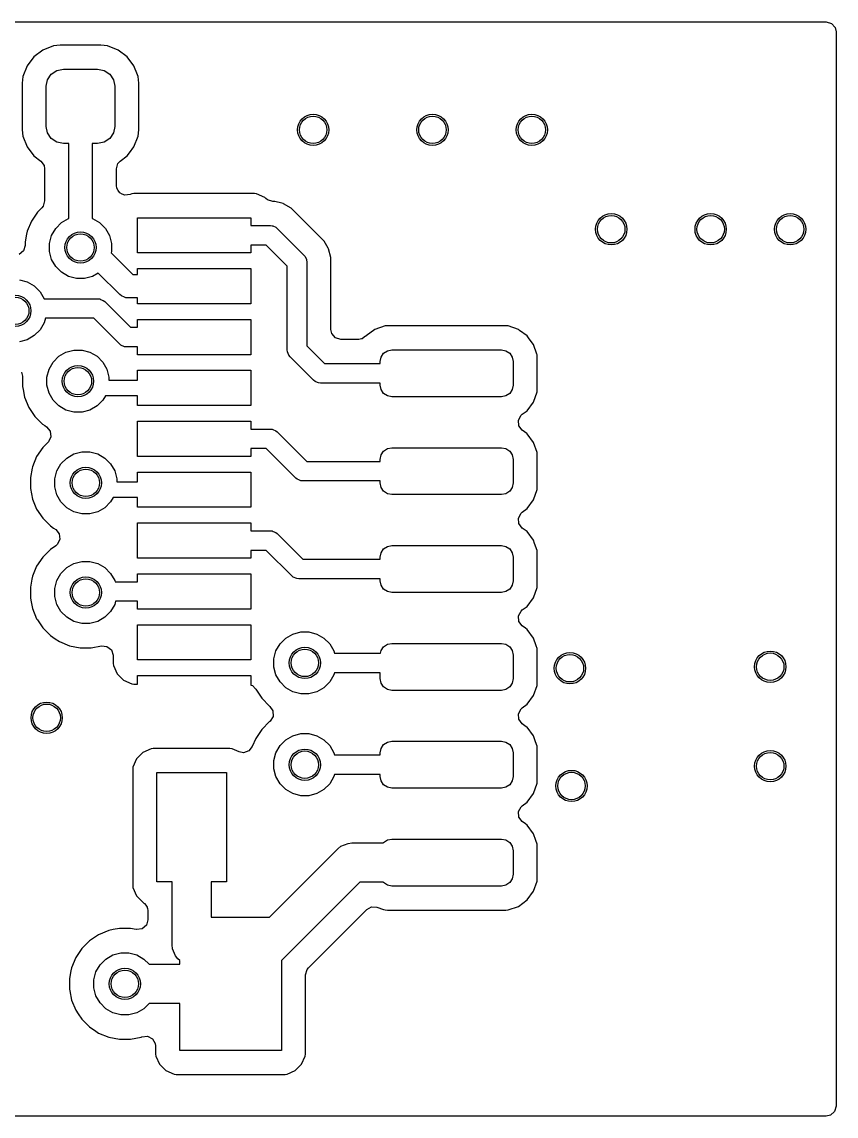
# Model space of a CAD drawing. Extents: x 5.6 to 7.02, y -4.13 to -3.58.
# Drawn here: x 6.607 to 7.017, y -4.129 to -3.578 of the extents above; entities that cross this region are included whole.
import ezdxf

# ---------------------------------------------------------------- set-up
doc = ezdxf.new("R2010")
doc.units = 0
doc.header["$MEASUREMENT"] = 0
doc.layers.add('BLACK', color=7, linetype='CONTINUOUS')

msp = doc.modelspace()

# ---------------------------------------------------------------- linework, layer by layer
at = {"layer": 'BLACK', "linetype": 'CONTINUOUS'}
for p, q in [((5.98747, -3.57837), (7.01195, -3.57837)), ((7.01195, -3.57837), (7.01463, -3.57915)), ((7.01463, -3.57915), (7.01646, -3.58127)), ((7.01646, -3.58127), (7.01691, -3.58333)), ((7.01691, -3.58333), (7.01691, -4.12376)), ((6.61783, -3.59251), (6.61328, -3.59596)), ((6.62314, -3.59042), (6.61783, -3.59251)), ((6.61783, -3.59251), (6.61783, -3.59251)), ((6.62648, -3.59002), (6.62314, -3.59042)), ((6.62314, -3.59042), (6.62314, -3.59042)), ((6.64695, -3.59002), (6.62648, -3.59002)), ((6.62648, -3.59002), (6.62648, -3.59002)), ((6.65029, -3.59042), (6.64695, -3.59002)), ((6.64695, -3.59002), (6.64695, -3.59002)), ((6.65559, -3.59251), (6.65029, -3.59042)), ((6.65029, -3.59042), (6.65029, -3.59042)), ((6.66014, -3.59596), (6.65559, -3.59251)), ((6.65559, -3.59251), (6.65559, -3.59251)), ((6.61328, -3.59596), (6.60984, -3.60051)), ((6.66359, -3.60051), (6.66014, -3.59596)), ((6.60984, -3.60051), (6.60774, -3.60582)), ((6.60984, -3.60051), (6.60984, -3.60051)), ((6.62014, -3.60748), (6.62201, -3.60469)), ((6.62201, -3.60469), (6.6248, -3.60282)), ((6.6248, -3.60282), (6.6281, -3.60217)), ((6.6281, -3.60217), (6.64532, -3.60217)), ((6.64532, -3.60217), (6.64862, -3.60282)), ((6.64862, -3.60282), (6.65141, -3.60469)), ((6.65141, -3.60469), (6.65328, -3.60748)), ((6.66534, -3.60494), (6.66359, -3.60051)), ((6.66359, -3.60051), (6.66359, -3.60051)), ((6.60774, -3.60582), (6.60734, -3.60915)), ((6.60734, -3.60915), (6.60734, -3.63258)), ((6.60774, -3.60582), (6.60774, -3.60582)), ((6.61949, -3.61078), (6.62014, -3.60748)), ((6.65328, -3.60748), (6.65394, -3.61078)), ((6.66568, -3.60582), (6.66534, -3.60494)), ((6.66608, -3.60915), (6.66568, -3.60582)), ((6.66608, -3.63258), (6.66608, -3.60915)), ((6.61949, -3.63095), (6.61949, -3.61078)), ((6.65394, -3.61078), (6.65394, -3.63095)), ((6.62014, -3.63425), (6.61949, -3.63095)), ((6.65394, -3.63095), (6.65328, -3.63425)), ((6.60734, -3.63258), (6.60774, -3.63592)), ((6.60774, -3.63592), (6.60774, -3.63592)), ((6.60774, -3.63592), (6.60984, -3.64122)), ((6.62201, -3.63704), (6.62014, -3.63425)), ((6.6248, -3.63891), (6.62201, -3.63704)), ((6.65141, -3.63704), (6.64862, -3.63891)), ((6.65328, -3.63425), (6.65141, -3.63704)), ((6.66359, -3.64122), (6.66568, -3.63592)), ((6.66568, -3.63592), (6.66608, -3.63258)), ((6.60984, -3.64122), (6.60984, -3.64122)), ((6.60984, -3.64122), (6.61328, -3.64577)), ((6.6281, -3.63957), (6.6248, -3.63891)), ((6.63081, -3.63957), (6.6281, -3.63957)), ((6.63081, -3.67722), (6.63081, -3.63957)), ((6.64532, -3.63957), (6.64262, -3.63957)), ((6.64262, -3.63957), (6.64262, -3.67722)), ((6.64862, -3.63891), (6.64532, -3.63957)), ((6.66132, -3.64422), (6.66359, -3.64122)), ((6.61328, -3.64577), (6.6167, -3.64836)), ((6.6167, -3.64836), (6.61836, -3.65061)), ((6.65555, -3.64963), (6.65673, -3.64836)), ((6.65673, -3.64836), (6.66014, -3.64577)), ((6.66014, -3.64577), (6.66132, -3.64422)), ((6.61836, -3.65061), (6.61866, -3.65231)), ((6.61866, -3.65231), (6.61866, -3.66835)), ((6.65476, -3.65231), (6.65555, -3.64963)), ((6.65476, -3.66062), (6.65476, -3.65231)), ((6.65495, -3.66196), (6.65476, -3.66062)), ((6.65496, -3.66197), (6.65495, -3.66196)), ((6.65496, -3.66202), (6.65496, -3.66197)), ((6.6557, -3.66317), (6.65496, -3.66202)), ((6.65643, -3.66433), (6.6557, -3.66317)), ((6.65646, -3.66434), (6.65643, -3.66433)), ((6.65648, -3.66437), (6.65646, -3.66434)), ((6.65772, -3.66494), (6.65648, -3.66437)), ((6.65896, -3.66552), (6.65772, -3.66494)), ((6.66037, -3.66533), (6.65902, -3.66553)), ((6.66173, -3.66516), (6.66037, -3.66533)), ((6.66249, -3.66482), (6.66173, -3.66516)), ((6.6635, -3.6647), (6.66249, -3.66482)), ((6.66249, -3.66482), (6.66249, -3.66482)), ((6.66249, -3.66482), (6.66249, -3.66482)), ((6.72422, -3.6647), (6.6635, -3.6647)), ((6.6635, -3.6647), (6.6635, -3.6647)), ((6.72523, -3.66482), (6.72422, -3.6647)), ((6.72422, -3.6647), (6.72422, -3.6647)), ((6.72938, -3.66666), (6.72523, -3.66482)), ((6.72523, -3.66482), (6.72523, -3.66482)), ((6.61866, -3.66835), (6.61787, -3.67104)), ((6.65899, -3.66552), (6.65896, -3.66552)), ((6.65902, -3.66553), (6.65899, -3.66552)), ((6.72992, -3.66719), (6.72938, -3.66666)), ((6.72938, -3.66666), (6.72938, -3.66666)), ((6.73074, -3.66785), (6.72992, -3.66719)), ((6.73342, -3.66864), (6.73074, -3.66785)), ((6.73449, -3.66864), (6.73342, -3.66864)), ((6.73798, -3.66958), (6.73449, -3.66864)), ((6.73449, -3.66864), (6.73449, -3.66864)), ((6.73876, -3.66979), (6.73798, -3.66958)), ((6.73798, -3.66958), (6.73798, -3.66958)), ((6.73883, -3.6698), (6.73876, -3.66979)), ((6.74272, -3.67205), (6.73883, -3.6698)), ((6.73883, -3.6698), (6.73883, -3.6698)), ((6.73883, -3.6698), (6.73883, -3.6698)), ((6.61505, -3.67402), (6.61199, -3.67859)), ((6.61721, -3.67186), (6.61505, -3.67402)), ((6.61505, -3.67402), (6.61505, -3.67402)), ((6.61787, -3.67104), (6.61721, -3.67186)), ((6.74618, -3.67551), (6.74272, -3.67205)), ((6.74272, -3.67205), (6.74272, -3.67205)), ((6.75597, -3.6853), (6.74618, -3.67551)), ((6.74618, -3.67551), (6.74618, -3.67551)), ((6.61199, -3.67859), (6.60989, -3.68367)), ((6.61199, -3.67859), (6.61199, -3.67859)), ((6.62422, -3.68222), (6.62713, -3.67931)), ((6.62713, -3.67931), (6.63069, -3.67726)), ((6.63069, -3.67726), (6.63081, -3.67722)), ((6.64262, -3.67722), (6.64274, -3.67726)), ((6.64274, -3.67726), (6.6463, -3.67931)), ((6.6463, -3.67931), (6.64921, -3.68222)), ((6.66531, -3.69457), (6.66531, -3.67685)), ((6.66531, -3.67685), (6.7224, -3.67685)), ((6.7224, -3.67685), (6.7224, -3.68079)), ((6.7224, -3.68079), (6.73224, -3.68079)), ((6.73224, -3.68079), (6.7332, -3.68088)), ((6.7332, -3.68088), (6.7332, -3.68088)), ((6.7332, -3.68088), (6.73343, -3.68098)), ((6.73343, -3.68098), (6.73498, -3.68162)), ((6.73498, -3.68162), (6.73498, -3.68162)), ((6.73498, -3.68162), (6.73572, -3.68223)), ((6.60959, -3.68518), (6.60882, -3.68906)), ((6.60989, -3.68367), (6.60959, -3.68518)), ((6.60989, -3.68367), (6.60989, -3.68367)), ((6.60989, -3.68367), (6.60989, -3.68367)), ((6.6211, -3.68975), (6.62216, -3.68578)), ((6.62216, -3.68578), (6.62422, -3.68222)), ((6.64921, -3.68222), (6.65126, -3.68578)), ((6.65126, -3.68578), (6.65233, -3.68975)), ((6.73572, -3.68223), (6.74915, -3.69565)), ((6.75598, -3.6853), (6.75597, -3.6853)), ((6.75933, -3.68865), (6.75598, -3.6853)), ((6.60882, -3.69083), (6.60803, -3.69351)), ((6.60882, -3.68906), (6.60882, -3.69083)), ((6.6211, -3.69386), (6.6211, -3.68975)), ((6.65233, -3.68975), (6.65233, -3.69386)), ((6.73021, -3.69063), (6.7224, -3.69063)), ((6.7224, -3.69063), (6.7224, -3.69457)), ((6.74075, -3.70117), (6.73021, -3.69063)), ((6.7614, -3.69225), (6.75933, -3.68865)), ((6.75933, -3.68865), (6.75933, -3.68865)), ((6.75933, -3.68865), (6.75933, -3.68865)), ((6.76157, -3.69255), (6.7614, -3.69225)), ((6.76273, -3.69686), (6.76157, -3.69255)), ((6.60803, -3.69351), (6.60592, -3.69534)), ((6.62216, -3.69783), (6.6211, -3.69386)), ((6.62422, -3.70139), (6.62216, -3.69783)), ((6.65233, -3.69386), (6.65216, -3.69449)), ((6.65216, -3.69449), (6.66306, -3.70539)), ((6.7224, -3.69457), (6.66531, -3.69457)), ((6.74915, -3.69565), (6.74976, -3.6964)), ((6.74976, -3.6964), (6.75039, -3.69791)), ((6.75039, -3.69791), (6.7505, -3.69817)), ((6.7505, -3.69817), (6.75059, -3.69913)), ((6.76274, -3.69689), (6.76273, -3.69686)), ((6.76274, -3.6969), (6.76274, -3.69689)), ((6.76274, -3.73309), (6.76274, -3.6969)), ((6.62713, -3.7043), (6.62422, -3.70139)), ((6.66531, -3.70539), (6.66531, -3.70244)), ((6.66531, -3.70244), (6.7224, -3.70244)), ((6.7224, -3.70244), (6.7224, -3.72016)), ((6.74075, -3.74331), (6.74075, -3.70117)), ((6.75059, -3.69913), (6.75059, -3.74127)), ((6.60595, -3.70807), (6.60992, -3.70913)), ((6.60992, -3.70913), (6.61348, -3.71119)), ((6.63069, -3.70636), (6.62713, -3.7043)), ((6.63466, -3.70742), (6.63069, -3.70636)), ((6.63877, -3.70742), (6.63466, -3.70742)), ((6.64274, -3.70636), (6.63877, -3.70742)), ((6.64564, -3.70468), (6.64274, -3.70636)), ((6.65644, -3.71548), (6.64564, -3.70468)), ((6.66306, -3.70539), (6.66531, -3.70539)), ((6.61348, -3.71119), (6.61639, -3.7141)), ((6.61639, -3.7141), (6.61842, -3.71762)), ((6.61842, -3.71762), (6.64541, -3.71762)), ((6.64541, -3.71762), (6.64637, -3.71771)), ((6.64637, -3.71771), (6.64637, -3.71771)), ((6.64637, -3.71771), (6.64686, -3.71792)), ((6.64686, -3.71792), (6.64814, -3.71845)), ((6.64814, -3.71845), (6.64814, -3.71845)), ((6.64814, -3.71845), (6.64889, -3.71906)), ((6.64889, -3.71906), (6.6618, -3.73197)), ((6.65733, -3.71621), (6.65644, -3.71548)), ((6.65884, -3.71683), (6.65733, -3.71621)), ((6.65946, -3.71709), (6.65884, -3.71683)), ((6.66061, -3.7172), (6.65946, -3.71709)), ((6.66531, -3.7172), (6.66061, -3.7172)), ((6.66531, -3.72016), (6.66531, -3.7172)), ((6.7224, -3.72016), (6.66531, -3.72016)), ((6.61844, -3.72971), (6.61639, -3.73327)), ((6.61905, -3.72746), (6.61844, -3.72971)), ((6.64337, -3.72746), (6.61905, -3.72746)), ((6.65628, -3.74037), (6.64337, -3.72746)), ((6.66531, -3.73197), (6.66531, -3.72803)), ((6.66531, -3.72803), (6.7224, -3.72803)), ((6.7224, -3.72803), (6.7224, -3.74575)), ((6.78999, -3.73128), (6.78486, -3.73307)), ((6.79121, -3.73116), (6.78999, -3.73128)), ((6.78999, -3.73128), (6.78999, -3.73128)), ((6.85068, -3.73116), (6.79121, -3.73116)), ((6.85129, -3.73122), (6.85068, -3.73116)), ((6.8519, -3.73128), (6.85129, -3.73122)), ((6.85703, -3.73307), (6.8519, -3.73128)), ((6.8519, -3.73128), (6.8519, -3.73128)), ((6.61348, -3.73618), (6.60992, -3.73823)), ((6.61639, -3.73327), (6.61348, -3.73618)), ((6.6618, -3.73197), (6.66531, -3.73197)), ((6.76318, -3.73515), (6.76274, -3.73309)), ((6.76501, -3.73726), (6.76318, -3.73515)), ((6.78016, -3.73651), (6.77941, -3.73699)), ((6.78021, -3.73657), (6.78016, -3.73651)), ((6.78048, -3.7363), (6.78021, -3.73657)), ((6.78486, -3.73307), (6.78048, -3.7363)), ((6.78486, -3.73307), (6.78486, -3.73307)), ((6.85764, -3.73352), (6.85703, -3.73307)), ((6.86141, -3.7363), (6.85764, -3.73352)), ((6.86249, -3.73777), (6.86141, -3.7363)), ((6.60992, -3.73823), (6.60595, -3.7393)), ((6.65702, -3.74098), (6.65628, -3.74037)), ((6.6588, -3.74172), (6.65702, -3.74098)), ((6.65976, -3.74181), (6.6588, -3.74172)), ((6.66531, -3.74181), (6.65976, -3.74181)), ((6.66531, -3.74575), (6.66531, -3.74181)), ((6.75059, -3.74127), (6.75952, -3.7502)), ((6.7677, -3.73805), (6.76501, -3.73726)), ((6.77668, -3.73805), (6.7677, -3.73805)), ((6.77808, -3.73785), (6.77668, -3.73805)), ((6.7782, -3.73777), (6.77808, -3.73785)), ((6.77845, -3.73773), (6.7782, -3.73777)), ((6.77941, -3.73699), (6.77845, -3.73773)), ((6.86464, -3.74068), (6.86249, -3.73777)), ((6.86635, -3.74555), (6.86464, -3.74068)), ((6.86464, -3.74068), (6.86464, -3.74068)), ((6.62294, -3.74947), (6.62585, -3.74656)), ((6.62585, -3.74656), (6.62941, -3.74451)), ((6.62941, -3.74451), (6.63338, -3.74344)), ((6.63338, -3.74344), (6.63749, -3.74344)), ((6.63749, -3.74344), (6.64146, -3.74451)), ((6.64146, -3.74451), (6.64502, -3.74656)), ((6.64502, -3.74656), (6.64793, -3.74947)), ((6.7224, -3.74575), (6.66531, -3.74575)), ((6.74084, -3.74427), (6.74075, -3.74331)), ((6.74158, -3.74604), (6.74084, -3.74427)), ((6.74219, -3.74679), (6.74158, -3.74604)), ((6.74158, -3.74604), (6.74158, -3.74604)), ((6.754, -3.7586), (6.74219, -3.74679)), ((6.78748, -3.74921), (6.78793, -3.74695)), ((6.78793, -3.74695), (6.78921, -3.74504)), ((6.78921, -3.74504), (6.79113, -3.74376)), ((6.79113, -3.74376), (6.79339, -3.74331)), ((6.79339, -3.74331), (6.8485, -3.74331)), ((6.8485, -3.74331), (6.85076, -3.74376)), ((6.85076, -3.74376), (6.85268, -3.74504)), ((6.85268, -3.74504), (6.85396, -3.74695)), ((6.85396, -3.74695), (6.85441, -3.74921)), ((6.86644, -3.74582), (6.86635, -3.74555)), ((6.86656, -3.74704), (6.86644, -3.74582)), ((6.86656, -3.7632), (6.86656, -3.74704)), ((6.61982, -3.757), (6.62088, -3.75303)), ((6.62088, -3.75303), (6.62294, -3.74947)), ((6.64793, -3.74947), (6.64998, -3.75303)), ((6.64998, -3.75303), (6.65105, -3.757)), ((6.75952, -3.7502), (6.78748, -3.7502)), ((6.78748, -3.7502), (6.78748, -3.74921)), ((6.85441, -3.74921), (6.85441, -3.76102)), ((6.60709, -3.75448), (6.60754, -3.75654)), ((6.60754, -3.75654), (6.60754, -3.7618)), ((6.61982, -3.76111), (6.61982, -3.757)), ((6.65105, -3.757), (6.65105, -3.75854)), ((6.65105, -3.75854), (6.66531, -3.75854)), ((6.66531, -3.75854), (6.66531, -3.75362)), ((6.66531, -3.75362), (6.7224, -3.75362)), ((6.7224, -3.75362), (6.7224, -3.77134)), ((6.75475, -3.75921), (6.754, -3.7586)), ((6.60754, -3.7618), (6.60782, -3.7632)), ((6.60782, -3.7632), (6.60861, -3.76719)), ((6.62088, -3.76508), (6.61982, -3.76111)), ((6.75592, -3.7597), (6.75475, -3.75921)), ((6.75475, -3.75921), (6.75475, -3.75921)), ((6.75652, -3.75994), (6.75592, -3.7597)), ((6.75748, -3.76004), (6.75652, -3.75994)), ((6.75652, -3.75994), (6.75652, -3.75994)), ((6.78748, -3.76004), (6.75748, -3.76004)), ((6.78748, -3.76102), (6.78748, -3.76004)), ((6.78793, -3.76328), (6.78748, -3.76102)), ((6.78921, -3.7652), (6.78793, -3.76328)), ((6.85396, -3.76328), (6.85268, -3.7652)), ((6.85441, -3.76102), (6.85396, -3.76328)), ((6.86464, -3.76955), (6.86644, -3.76442)), ((6.86644, -3.76442), (6.86656, -3.7632)), ((6.60861, -3.76719), (6.60861, -3.76719)), ((6.60861, -3.76719), (6.60861, -3.76719)), ((6.60861, -3.76719), (6.61071, -3.77227)), ((6.62294, -3.76864), (6.62088, -3.76508)), ((6.62585, -3.77155), (6.62294, -3.76864)), ((6.64793, -3.76864), (6.64502, -3.77155)), ((6.64921, -3.76642), (6.64793, -3.76864)), ((6.66531, -3.76642), (6.64921, -3.76642)), ((6.66531, -3.77134), (6.66531, -3.76642)), ((6.79113, -3.76648), (6.78921, -3.7652)), ((6.79339, -3.76693), (6.79113, -3.76648)), ((6.8485, -3.76693), (6.79339, -3.76693)), ((6.85076, -3.76648), (6.8485, -3.76693)), ((6.85268, -3.7652), (6.85076, -3.76648)), ((6.86141, -3.77393), (6.86464, -3.76955)), ((6.61071, -3.77227), (6.61071, -3.77227)), ((6.61071, -3.77227), (6.61071, -3.77227)), ((6.61071, -3.77227), (6.61377, -3.77684)), ((6.62941, -3.7736), (6.62585, -3.77155)), ((6.63338, -3.77467), (6.62941, -3.7736)), ((6.63749, -3.77467), (6.63338, -3.77467)), ((6.64146, -3.7736), (6.63749, -3.77467)), ((6.64502, -3.77155), (6.64146, -3.7736)), ((6.7224, -3.77134), (6.66531, -3.77134)), ((6.85897, -3.77573), (6.86141, -3.77393)), ((6.61377, -3.77684), (6.61377, -3.77684)), ((6.61377, -3.77684), (6.61765, -3.78072)), ((6.61765, -3.78072), (6.61765, -3.78072)), ((6.61765, -3.78072), (6.61874, -3.78145)), ((6.66531, -3.79693), (6.66531, -3.77921)), ((6.66531, -3.77921), (6.7224, -3.77921)), ((6.7224, -3.77921), (6.7224, -3.78315)), ((6.85706, -3.7787), (6.85839, -3.77624)), ((6.85728, -3.78149), (6.85706, -3.7787)), ((6.85839, -3.77624), (6.85897, -3.77573)), ((6.61874, -3.78145), (6.61969, -3.78208)), ((6.61969, -3.78208), (6.62148, -3.78423)), ((6.62148, -3.78423), (6.62183, -3.787)), ((6.7224, -3.78315), (6.73224, -3.78315)), ((6.73224, -3.78315), (6.7332, -3.78324)), ((6.7332, -3.78324), (6.7332, -3.78324)), ((6.7332, -3.78324), (6.73342, -3.78334)), ((6.73342, -3.78334), (6.73498, -3.78398)), ((6.73498, -3.78398), (6.73498, -3.78398)), ((6.73498, -3.78398), (6.73572, -3.78459)), ((6.73572, -3.78459), (6.75054, -3.79941)), ((6.85897, -3.78372), (6.85728, -3.78149)), ((6.86134, -3.78546), (6.85897, -3.78372)), ((6.86141, -3.78552), (6.86134, -3.78546)), ((6.86464, -3.7899), (6.86141, -3.78552)), ((6.62044, -3.78972), (6.6177, -3.79246)), ((6.62063, -3.78952), (6.62044, -3.78972)), ((6.62183, -3.787), (6.62063, -3.78952)), ((6.86644, -3.79503), (6.86464, -3.7899)), ((6.86464, -3.7899), (6.86464, -3.7899)), ((6.61465, -3.79702), (6.61255, -3.8021)), ((6.6177, -3.79246), (6.61465, -3.79702)), ((6.61465, -3.79702), (6.61465, -3.79702)), ((6.6177, -3.79246), (6.6177, -3.79246)), ((6.62978, -3.79774), (6.63334, -3.79569)), ((6.63334, -3.79569), (6.63731, -3.79462)), ((6.63731, -3.79462), (6.64143, -3.79462)), ((6.64143, -3.79462), (6.6454, -3.79569)), ((6.6454, -3.79569), (6.64896, -3.79774)), ((6.7224, -3.79693), (6.66531, -3.79693)), ((6.73021, -3.79299), (6.7224, -3.79299)), ((6.7224, -3.79299), (6.7224, -3.79693)), ((6.74502, -3.80781), (6.73021, -3.79299)), ((6.78748, -3.79843), (6.78793, -3.79617)), ((6.78793, -3.79617), (6.78921, -3.79425)), ((6.78921, -3.79425), (6.79113, -3.79297)), ((6.79113, -3.79297), (6.79339, -3.79252)), ((6.79339, -3.79252), (6.8485, -3.79252)), ((6.8485, -3.79252), (6.85076, -3.79297)), ((6.85076, -3.79297), (6.85268, -3.79425)), ((6.85268, -3.79425), (6.85396, -3.79617)), ((6.85396, -3.79617), (6.85441, -3.79843)), ((6.86656, -3.79625), (6.86644, -3.79503)), ((6.86656, -3.81241), (6.86656, -3.79625)), ((6.6124, -3.80284), (6.61148, -3.80749)), ((6.61255, -3.8021), (6.6124, -3.80284)), ((6.61255, -3.8021), (6.61255, -3.8021)), ((6.61255, -3.8021), (6.61255, -3.8021)), ((6.62482, -3.80421), (6.62688, -3.80065)), ((6.62688, -3.80065), (6.62978, -3.79774)), ((6.64896, -3.79774), (6.65186, -3.80065)), ((6.65186, -3.80065), (6.65392, -3.80421)), ((6.75054, -3.79941), (6.78748, -3.79941)), ((6.78748, -3.79941), (6.78748, -3.79843)), ((6.85441, -3.79843), (6.85441, -3.81024)), ((6.61148, -3.80749), (6.61148, -3.80749)), ((6.61148, -3.80749), (6.61148, -3.81298)), ((6.62376, -3.80818), (6.62482, -3.80421)), ((6.62376, -3.81229), (6.62376, -3.80818)), ((6.65392, -3.80421), (6.65498, -3.80818)), ((6.65498, -3.80818), (6.65498, -3.80972)), ((6.66531, -3.80972), (6.66531, -3.8048)), ((6.66531, -3.8048), (6.7224, -3.8048)), ((6.7224, -3.8048), (6.7224, -3.82252)), ((6.74577, -3.80842), (6.74502, -3.80781)), ((6.74662, -3.80877), (6.74577, -3.80842)), ((6.74577, -3.80842), (6.74577, -3.80842)), ((6.61148, -3.81298), (6.61255, -3.81837)), ((6.62482, -3.81626), (6.62376, -3.81229)), ((6.65498, -3.80972), (6.66531, -3.80972)), ((6.74754, -3.80916), (6.74662, -3.80877)), ((6.7485, -3.80925), (6.74754, -3.80916)), ((6.74754, -3.80916), (6.74754, -3.80916)), ((6.78748, -3.80925), (6.7485, -3.80925)), ((6.78748, -3.81024), (6.78748, -3.80925)), ((6.78793, -3.8125), (6.78748, -3.81024)), ((6.78921, -3.81441), (6.78793, -3.8125)), ((6.85396, -3.8125), (6.85268, -3.81441)), ((6.85441, -3.81024), (6.85396, -3.8125)), ((6.86464, -3.81877), (6.86644, -3.81363)), ((6.86644, -3.81363), (6.86656, -3.81241)), ((6.61255, -3.81837), (6.61255, -3.81837)), ((6.61255, -3.81837), (6.61255, -3.81837)), ((6.61255, -3.81837), (6.61465, -3.82345)), ((6.62688, -3.81982), (6.62482, -3.81626)), ((6.65315, -3.8176), (6.65186, -3.81982)), ((6.66531, -3.8176), (6.65315, -3.8176)), ((6.66531, -3.82252), (6.66531, -3.8176)), ((6.79113, -3.81569), (6.78921, -3.81441)), ((6.79339, -3.81614), (6.79113, -3.81569)), ((6.8485, -3.81614), (6.79339, -3.81614)), ((6.85076, -3.81569), (6.8485, -3.81614)), ((6.85268, -3.81441), (6.85076, -3.81569)), ((6.86141, -3.82314), (6.86464, -3.81877)), ((6.61465, -3.82345), (6.61465, -3.82345)), ((6.61465, -3.82345), (6.61465, -3.82345)), ((6.61465, -3.82345), (6.6177, -3.82802)), ((6.62978, -3.82273), (6.62688, -3.81982)), ((6.63334, -3.82479), (6.62978, -3.82273)), ((6.63731, -3.82585), (6.63334, -3.82479)), ((6.6454, -3.82479), (6.64143, -3.82585)), ((6.64896, -3.82273), (6.6454, -3.82479)), ((6.65186, -3.81982), (6.64896, -3.82273)), ((6.7224, -3.82252), (6.66531, -3.82252)), ((6.85839, -3.82545), (6.85897, -3.82495)), ((6.85897, -3.82495), (6.86141, -3.82314)), ((6.6177, -3.82802), (6.62159, -3.8319)), ((6.64143, -3.82585), (6.63731, -3.82585)), ((6.66531, -3.84811), (6.66531, -3.83039)), ((6.66531, -3.83039), (6.7224, -3.83039)), ((6.7224, -3.83039), (6.7224, -3.83433)), ((6.85706, -3.82792), (6.85839, -3.82545)), ((6.85728, -3.8307), (6.85706, -3.82792)), ((6.62159, -3.8319), (6.62312, -3.83293)), ((6.62312, -3.83293), (6.62423, -3.83367)), ((6.62423, -3.83367), (6.62603, -3.83582)), ((6.62603, -3.83582), (6.62638, -3.83859)), ((6.7224, -3.83433), (6.73224, -3.83433)), ((6.73224, -3.83433), (6.7332, -3.83443)), ((6.7332, -3.83443), (6.7332, -3.83443)), ((6.7332, -3.83443), (6.73372, -3.83464)), ((6.73372, -3.83464), (6.73498, -3.83516)), ((6.73498, -3.83516), (6.73498, -3.83516)), ((6.73498, -3.83516), (6.73572, -3.83577)), ((6.73572, -3.83577), (6.74857, -3.84862)), ((6.85897, -3.83293), (6.85728, -3.8307)), ((6.85998, -3.83367), (6.85897, -3.83293)), ((6.86141, -3.83473), (6.85998, -3.83367)), ((6.86464, -3.83911), (6.86141, -3.83473)), ((6.62517, -3.84111), (6.62423, -3.84192)), ((6.62638, -3.83859), (6.62517, -3.84111)), ((6.86519, -3.84068), (6.86464, -3.83911)), ((6.86464, -3.83911), (6.86464, -3.83911)), ((6.86644, -3.84424), (6.86519, -3.84068)), ((6.62159, -3.84369), (6.6177, -3.84757)), ((6.62423, -3.84192), (6.62159, -3.84369)), ((6.62159, -3.84369), (6.62159, -3.84369)), ((6.73021, -3.84417), (6.7224, -3.84417)), ((6.7224, -3.84417), (6.7224, -3.84811)), ((6.74306, -3.85702), (6.73021, -3.84417)), ((6.78748, -3.84764), (6.78793, -3.84538)), ((6.78793, -3.84538), (6.78921, -3.84346)), ((6.78921, -3.84346), (6.79113, -3.84218)), ((6.79113, -3.84218), (6.79339, -3.84173)), ((6.79339, -3.84173), (6.8485, -3.84173)), ((6.8485, -3.84173), (6.85076, -3.84218)), ((6.85076, -3.84218), (6.85268, -3.84346)), ((6.85268, -3.84346), (6.85396, -3.84538)), ((6.85396, -3.84538), (6.85441, -3.84764)), ((6.86656, -3.84546), (6.86644, -3.84424)), ((6.86656, -3.86162), (6.86656, -3.84546)), ((6.61465, -3.85214), (6.61255, -3.85722)), ((6.6177, -3.84757), (6.61465, -3.85214)), ((6.61465, -3.85214), (6.61465, -3.85214)), ((6.6177, -3.84757), (6.6177, -3.84757)), ((6.62978, -3.85286), (6.63334, -3.85081)), ((6.63334, -3.85081), (6.63731, -3.84974)), ((6.63731, -3.84974), (6.64143, -3.84974)), ((6.64143, -3.84974), (6.6454, -3.85081)), ((6.6454, -3.85081), (6.64896, -3.85286)), ((6.7224, -3.84811), (6.66531, -3.84811)), ((6.74857, -3.84862), (6.78748, -3.84862)), ((6.78748, -3.84862), (6.78748, -3.84764)), ((6.85441, -3.84764), (6.85441, -3.85945)), ((6.61255, -3.85722), (6.61227, -3.8586)), ((6.61255, -3.85722), (6.61255, -3.85722)), ((6.61255, -3.85722), (6.61255, -3.85722)), ((6.62482, -3.85933), (6.62688, -3.85577)), ((6.62688, -3.85577), (6.62978, -3.85286)), ((6.64896, -3.85286), (6.65186, -3.85577)), ((6.65186, -3.85577), (6.65392, -3.85933)), ((6.66531, -3.85992), (6.66531, -3.85598)), ((6.66531, -3.85598), (6.7224, -3.85598)), ((6.7224, -3.85598), (6.7224, -3.8737)), ((6.7438, -3.85764), (6.74306, -3.85702)), ((6.74558, -3.85837), (6.7438, -3.85764)), ((6.61227, -3.8586), (6.61148, -3.86261)), ((6.61148, -3.86261), (6.61148, -3.8681)), ((6.62376, -3.8633), (6.62482, -3.85933)), ((6.62376, -3.86741), (6.62376, -3.8633)), ((6.65392, -3.85933), (6.65408, -3.85992)), ((6.65408, -3.85992), (6.66531, -3.85992)), ((6.74654, -3.85846), (6.74558, -3.85837)), ((6.74558, -3.85837), (6.74558, -3.85837)), ((6.78748, -3.85846), (6.74654, -3.85846)), ((6.78748, -3.85945), (6.78748, -3.85846)), ((6.78793, -3.86171), (6.78748, -3.85945)), ((6.78921, -3.86362), (6.78793, -3.86171)), ((6.85396, -3.86171), (6.85268, -3.86362)), ((6.85441, -3.85945), (6.85396, -3.86171)), ((6.86464, -3.86798), (6.86644, -3.86284)), ((6.86644, -3.86284), (6.86656, -3.86162)), ((6.61148, -3.8681), (6.6117, -3.86921)), ((6.62482, -3.87138), (6.62376, -3.86741)), ((6.79113, -3.8649), (6.78921, -3.86362)), ((6.79339, -3.86535), (6.79113, -3.8649)), ((6.8485, -3.86535), (6.79339, -3.86535)), ((6.85076, -3.8649), (6.8485, -3.86535)), ((6.85268, -3.86362), (6.85076, -3.8649)), ((6.86141, -3.87236), (6.86464, -3.86798)), ((6.6117, -3.86921), (6.61255, -3.87349)), ((6.61255, -3.87349), (6.61255, -3.87349)), ((6.61255, -3.87349), (6.61255, -3.87349)), ((6.61255, -3.87349), (6.61465, -3.87857)), ((6.62688, -3.87494), (6.62482, -3.87138)), ((6.65392, -3.87138), (6.65186, -3.87494)), ((6.65435, -3.86976), (6.65392, -3.87138)), ((6.66531, -3.86976), (6.65435, -3.86976)), ((6.66531, -3.8737), (6.66531, -3.86976)), ((6.7224, -3.8737), (6.66531, -3.8737)), ((6.85839, -3.87467), (6.85897, -3.87416)), ((6.85897, -3.87416), (6.86141, -3.87236)), ((6.61465, -3.87857), (6.61465, -3.87857)), ((6.61465, -3.87857), (6.61502, -3.87912)), ((6.61502, -3.87912), (6.6177, -3.88314)), ((6.62978, -3.87785), (6.62688, -3.87494)), ((6.63334, -3.8799), (6.62978, -3.87785)), ((6.63731, -3.88097), (6.63334, -3.8799)), ((6.6454, -3.8799), (6.64143, -3.88097)), ((6.64896, -3.87785), (6.6454, -3.8799)), ((6.65186, -3.87494), (6.64896, -3.87785)), ((6.85706, -3.87713), (6.85839, -3.87467)), ((6.85728, -3.87991), (6.85706, -3.87713)), ((6.85897, -3.88214), (6.85728, -3.87991)), ((6.6177, -3.88314), (6.62159, -3.88702)), ((6.64143, -3.88097), (6.63731, -3.88097)), ((6.66531, -3.89929), (6.66531, -3.88157)), ((6.66531, -3.88157), (6.7224, -3.88157)), ((6.7224, -3.88157), (6.7224, -3.89929)), ((6.74358, -3.88624), (6.74755, -3.88517)), ((6.74755, -3.88517), (6.75166, -3.88517)), ((6.75166, -3.88517), (6.75563, -3.88624)), ((6.86062, -3.88336), (6.85897, -3.88214)), ((6.86141, -3.88394), (6.86062, -3.88336)), ((6.86464, -3.88832), (6.86141, -3.88394)), ((6.62159, -3.88702), (6.62405, -3.88867)), ((6.62405, -3.88867), (6.62616, -3.89007)), ((6.62616, -3.89007), (6.62616, -3.89007)), ((6.62616, -3.89007), (6.63123, -3.89218)), ((6.73711, -3.8912), (6.74002, -3.88829)), ((6.74002, -3.88829), (6.74358, -3.88624)), ((6.75563, -3.88624), (6.75919, -3.88829)), ((6.75919, -3.88829), (6.7621, -3.8912)), ((6.79113, -3.89139), (6.79339, -3.89094)), ((6.79339, -3.89094), (6.8485, -3.89094)), ((6.8485, -3.89094), (6.85076, -3.89139)), ((6.86601, -3.89223), (6.86464, -3.88832)), ((6.86464, -3.88832), (6.86464, -3.88832)), ((6.63123, -3.89218), (6.63123, -3.89218)), ((6.63123, -3.89218), (6.63123, -3.89218)), ((6.63123, -3.89218), (6.63662, -3.89325)), ((6.63662, -3.89325), (6.63662, -3.89325)), ((6.63662, -3.89325), (6.64212, -3.89325)), ((6.64212, -3.89325), (6.64724, -3.89223)), ((6.64212, -3.89325), (6.64212, -3.89325)), ((6.64724, -3.89223), (6.65002, -3.89248)), ((6.65002, -3.89248), (6.65223, -3.89419)), ((6.65223, -3.89419), (6.65316, -3.89683)), ((6.73399, -3.89873), (6.73506, -3.89476)), ((6.73506, -3.89476), (6.73711, -3.8912)), ((6.7621, -3.8912), (6.76416, -3.89476)), ((6.76416, -3.89476), (6.76445, -3.89587)), ((6.76445, -3.89587), (6.78768, -3.89587)), ((6.78768, -3.89587), (6.78793, -3.89459)), ((6.78793, -3.89459), (6.78921, -3.89267)), ((6.78921, -3.89267), (6.79113, -3.89139)), ((6.85076, -3.89139), (6.85268, -3.89267)), ((6.85268, -3.89267), (6.85396, -3.89459)), ((6.85396, -3.89459), (6.85441, -3.89685)), ((6.86644, -3.89346), (6.86601, -3.89223)), ((6.86656, -3.89468), (6.86644, -3.89346)), ((6.86656, -3.91084), (6.86656, -3.89468)), ((6.65316, -3.89683), (6.65317, -3.89709)), ((6.65317, -3.89709), (6.65317, -3.90111)), ((6.65317, -3.90111), (6.65329, -3.90212)), ((6.7224, -3.89929), (6.66531, -3.89929)), ((6.73399, -3.90284), (6.73399, -3.89873)), ((6.85441, -3.89685), (6.85441, -3.90866)), ((6.65329, -3.90212), (6.65329, -3.90212)), ((6.65329, -3.90212), (6.65512, -3.90627)), ((6.65512, -3.90627), (6.65512, -3.90627)), ((6.65512, -3.90627), (6.65833, -3.90949)), ((6.66531, -3.91144), (6.66531, -3.90717)), ((6.66531, -3.90717), (6.7224, -3.90717)), ((6.7224, -3.90717), (6.7224, -3.91198)), ((6.73506, -3.90681), (6.73399, -3.90284)), ((6.73711, -3.91037), (6.73506, -3.90681)), ((6.76416, -3.90681), (6.7621, -3.91037)), ((6.76445, -3.90571), (6.76416, -3.90681)), ((6.78748, -3.90571), (6.76445, -3.90571)), ((6.78748, -3.90866), (6.78748, -3.90571)), ((6.65833, -3.90949), (6.65833, -3.90949)), ((6.65833, -3.90949), (6.65833, -3.90949)), ((6.65833, -3.90949), (6.66249, -3.91132)), ((6.66249, -3.91132), (6.6635, -3.91144)), ((6.6635, -3.91144), (6.6635, -3.91144)), ((6.6635, -3.91144), (6.6635, -3.91144)), ((6.6635, -3.91144), (6.66531, -3.91144)), ((6.7224, -3.91198), (6.72323, -3.91222)), ((6.72323, -3.91222), (6.72471, -3.91383)), ((6.74002, -3.91328), (6.73711, -3.91037)), ((6.7621, -3.91037), (6.75919, -3.91328)), ((6.78793, -3.91092), (6.78748, -3.90866)), ((6.78921, -3.91284), (6.78793, -3.91092)), ((6.79113, -3.91412), (6.78921, -3.91284)), ((6.85268, -3.91284), (6.85076, -3.91412)), ((6.85396, -3.91092), (6.85268, -3.91284)), ((6.85441, -3.90866), (6.85396, -3.91092)), ((6.86464, -3.91719), (6.86644, -3.91206)), ((6.86644, -3.91206), (6.86656, -3.91084)), ((6.72471, -3.91383), (6.72475, -3.9138)), ((6.72475, -3.9138), (6.72489, -3.914)), ((6.72489, -3.914), (6.72489, -3.914)), ((6.72489, -3.914), (6.72794, -3.91857)), ((6.74358, -3.91534), (6.74002, -3.91328)), ((6.74755, -3.9164), (6.74358, -3.91534)), ((6.75166, -3.9164), (6.74755, -3.9164)), ((6.75563, -3.91534), (6.75166, -3.9164)), ((6.75919, -3.91328), (6.75563, -3.91534)), ((6.79339, -3.91457), (6.79113, -3.91412)), ((6.8485, -3.91457), (6.79339, -3.91457)), ((6.85076, -3.91412), (6.8485, -3.91457)), ((6.86141, -3.92157), (6.86464, -3.91719)), ((6.72794, -3.91857), (6.72794, -3.91857)), ((6.72794, -3.91857), (6.73183, -3.92245)), ((6.73183, -3.92245), (6.73193, -3.92254)), ((6.73193, -3.92254), (6.73198, -3.92261)), ((6.73198, -3.92261), (6.732, -3.92263)), ((6.732, -3.92263), (6.73199, -3.92263)), ((6.73199, -3.92263), (6.73351, -3.92485)), ((6.85706, -3.92634), (6.85839, -3.92388)), ((6.85839, -3.92388), (6.85897, -3.92337)), ((6.85897, -3.92337), (6.86141, -3.92157)), ((6.73358, -3.92765), (6.73213, -3.93004)), ((6.73351, -3.92485), (6.73358, -3.92765)), ((6.85728, -3.92913), (6.85706, -3.92634)), ((6.85897, -3.93135), (6.85728, -3.92913)), ((6.72794, -3.93419), (6.72489, -3.93876)), ((6.73183, -3.9303), (6.72794, -3.93419)), ((6.72794, -3.93419), (6.72794, -3.93419)), ((6.73193, -3.93021), (6.73183, -3.9303)), ((6.73213, -3.93004), (6.73193, -3.93021)), ((6.86102, -3.93286), (6.85897, -3.93135)), ((6.86141, -3.93315), (6.86102, -3.93286)), ((6.86464, -3.93753), (6.86141, -3.93315)), ((6.72489, -3.93876), (6.72317, -3.9429)), ((6.72489, -3.93876), (6.72489, -3.93876)), ((6.73711, -3.94238), (6.74002, -3.93947)), ((6.74002, -3.93947), (6.74358, -3.93742)), ((6.74358, -3.93742), (6.74755, -3.93636)), ((6.74755, -3.93636), (6.75166, -3.93636)), ((6.75166, -3.93636), (6.75563, -3.93742)), ((6.75563, -3.93742), (6.75919, -3.93947)), ((6.75919, -3.93947), (6.7621, -3.94238)), ((6.79113, -3.94061), (6.79339, -3.94016)), ((6.79339, -3.94016), (6.8485, -3.94016)), ((6.8485, -3.94016), (6.85076, -3.94061)), ((6.86565, -3.94042), (6.86464, -3.93753)), ((6.86464, -3.93753), (6.86464, -3.93753)), ((6.86644, -3.94267), (6.86565, -3.94042)), ((6.66814, -3.94577), (6.66492, -3.94898)), ((6.67229, -3.94394), (6.66814, -3.94577)), ((6.66814, -3.94577), (6.66814, -3.94577)), ((6.6733, -3.94382), (6.67229, -3.94394)), ((6.67229, -3.94394), (6.67229, -3.94394)), ((6.71193, -3.94382), (6.6733, -3.94382)), ((6.6733, -3.94382), (6.6733, -3.94382)), ((6.71295, -3.94394), (6.71193, -3.94382)), ((6.71193, -3.94382), (6.71193, -3.94382)), ((6.71658, -3.94554), (6.71295, -3.94394)), ((6.71295, -3.94394), (6.71295, -3.94394)), ((6.71876, -3.94596), (6.71658, -3.94554)), ((6.72142, -3.94508), (6.71876, -3.94596)), ((6.72317, -3.9429), (6.72142, -3.94508)), ((6.73399, -3.94991), (6.73506, -3.94594)), ((6.73506, -3.94594), (6.73711, -3.94238)), ((6.7621, -3.94238), (6.76416, -3.94594)), ((6.76416, -3.94594), (6.76445, -3.94705)), ((6.78748, -3.94606), (6.78793, -3.9438)), ((6.78793, -3.9438), (6.78921, -3.94189)), ((6.78921, -3.94189), (6.79113, -3.94061)), ((6.85076, -3.94061), (6.85268, -3.94189)), ((6.85268, -3.94189), (6.85396, -3.9438)), ((6.85396, -3.9438), (6.85441, -3.94606)), ((6.86656, -3.94389), (6.86644, -3.94267)), ((6.86656, -3.96005), (6.86656, -3.94389)), ((6.66492, -3.94898), (6.66309, -3.95314)), ((6.66492, -3.94898), (6.66492, -3.94898)), ((6.73399, -3.95402), (6.73399, -3.94991)), ((6.76445, -3.94705), (6.78748, -3.94705)), ((6.78748, -3.94705), (6.78748, -3.94606)), ((6.85441, -3.94606), (6.85441, -3.95787)), ((6.66309, -3.95314), (6.66297, -3.95415)), ((6.66297, -3.95415), (6.66297, -4.01278)), ((6.66309, -3.95314), (6.66309, -3.95314)), ((6.67512, -4.01096), (6.67512, -3.95596)), ((6.67512, -3.95596), (6.71012, -3.95596)), ((6.71012, -3.95596), (6.71012, -4.01096)), ((6.73506, -3.95799), (6.73399, -3.95402)), ((6.76445, -3.95689), (6.76416, -3.95799)), ((6.78748, -3.95689), (6.76445, -3.95689)), ((6.78748, -3.95787), (6.78748, -3.95689)), ((6.73711, -3.96156), (6.73506, -3.95799)), ((6.74002, -3.96446), (6.73711, -3.96156)), ((6.7621, -3.96156), (6.75919, -3.96446)), ((6.76416, -3.95799), (6.7621, -3.96156)), ((6.78793, -3.96013), (6.78748, -3.95787)), ((6.78921, -3.96205), (6.78793, -3.96013)), ((6.79113, -3.96333), (6.78921, -3.96205)), ((6.85268, -3.96205), (6.85076, -3.96333)), ((6.85396, -3.96013), (6.85268, -3.96205)), ((6.85441, -3.95787), (6.85396, -3.96013)), ((6.86464, -3.9664), (6.86644, -3.96127)), ((6.86644, -3.96127), (6.86656, -3.96005)), ((6.74358, -3.96652), (6.74002, -3.96446)), ((6.74755, -3.96758), (6.74358, -3.96652)), ((6.75166, -3.96758), (6.74755, -3.96758)), ((6.75563, -3.96652), (6.75166, -3.96758)), ((6.75919, -3.96446), (6.75563, -3.96652)), ((6.79339, -3.96378), (6.79113, -3.96333)), ((6.8485, -3.96378), (6.79339, -3.96378)), ((6.85076, -3.96333), (6.8485, -3.96378)), ((6.86141, -3.97078), (6.86464, -3.9664)), ((6.85706, -3.97555), (6.85839, -3.97309)), ((6.85839, -3.97309), (6.85897, -3.97258)), ((6.85897, -3.97258), (6.86141, -3.97078)), ((6.85728, -3.97834), (6.85706, -3.97555)), ((6.85897, -3.98057), (6.85728, -3.97834)), ((6.86063, -3.98179), (6.85897, -3.98057)), ((6.86141, -3.98237), (6.86063, -3.98179)), ((6.86464, -3.98675), (6.86141, -3.98237)), ((6.78921, -3.9911), (6.79113, -3.98982)), ((6.79113, -3.98982), (6.79339, -3.98937)), ((6.79339, -3.98937), (6.8485, -3.98937)), ((6.8485, -3.98937), (6.85076, -3.98982)), ((6.85076, -3.98982), (6.85268, -3.9911)), ((6.86583, -3.99015), (6.86464, -3.98675)), ((6.86464, -3.98675), (6.86464, -3.98675)), ((6.73175, -4.02874), (6.76627, -3.99422)), ((6.76627, -3.99422), (6.76776, -3.993)), ((6.76776, -3.993), (6.77131, -3.99153)), ((6.76776, -3.993), (6.76776, -3.993)), ((6.77131, -3.99153), (6.77323, -3.99134)), ((6.77323, -3.99134), (6.78905, -3.99134)), ((6.78905, -3.99134), (6.78921, -3.9911)), ((6.85268, -3.9911), (6.85396, -3.99302)), ((6.85396, -3.99302), (6.85441, -3.99528)), ((6.85441, -3.99528), (6.85441, -4.00709)), ((6.86644, -3.99188), (6.86583, -3.99015)), ((6.86656, -3.9931), (6.86644, -3.99188)), ((6.86656, -4.00926), (6.86656, -3.9931)), ((6.68278, -4.01096), (6.67512, -4.01096)), ((6.68278, -4.04262), (6.68278, -4.01096)), ((6.71012, -4.01096), (6.70246, -4.01096)), ((6.70246, -4.01096), (6.70246, -4.02874)), ((6.77731, -4.01102), (6.7378, -4.05053)), ((6.78905, -4.01102), (6.77731, -4.01102)), ((6.78921, -4.01126), (6.78905, -4.01102)), ((6.79113, -4.01254), (6.78921, -4.01126)), ((6.85268, -4.01126), (6.85076, -4.01254)), ((6.85396, -4.00935), (6.85268, -4.01126)), ((6.85441, -4.00709), (6.85396, -4.00935)), ((6.86464, -4.01562), (6.86644, -4.01048)), ((6.86644, -4.01048), (6.86656, -4.00926)), ((6.66297, -4.01278), (6.66309, -4.01379)), ((6.66309, -4.01379), (6.66309, -4.01379)), ((6.66309, -4.01379), (6.66492, -4.01795)), ((6.79339, -4.01299), (6.79113, -4.01254)), ((6.8485, -4.01299), (6.79339, -4.01299)), ((6.85076, -4.01254), (6.8485, -4.01299)), ((6.86141, -4.01999), (6.86464, -4.01562)), ((6.66492, -4.01795), (6.66492, -4.01795)), ((6.66492, -4.01795), (6.66814, -4.02116)), ((6.66814, -4.02116), (6.66814, -4.02116)), ((6.66814, -4.02116), (6.66847, -4.02139)), ((6.66847, -4.02139), (6.66866, -4.02161)), ((6.66866, -4.02161), (6.66892, -4.02173)), ((6.66892, -4.02173), (6.66953, -4.02268)), ((6.66953, -4.02268), (6.67024, -4.02355)), ((6.85703, -4.02323), (6.86141, -4.01999)), ((6.67024, -4.02355), (6.67031, -4.0239)), ((6.67031, -4.0239), (6.67043, -4.02408)), ((6.67043, -4.02408), (6.67063, -4.02548)), ((6.67063, -4.02548), (6.67063, -4.03002)), ((6.75139, -4.05411), (6.78074, -4.02476)), ((6.78074, -4.02476), (6.7832, -4.02342)), ((6.7832, -4.02342), (6.78589, -4.02359)), ((6.78589, -4.02359), (6.78925, -4.02476)), ((6.78925, -4.02476), (6.78999, -4.02502)), ((6.78999, -4.02502), (6.79121, -4.02514)), ((6.79121, -4.02514), (6.79121, -4.02514)), ((6.79121, -4.02514), (6.85068, -4.02514)), ((6.85068, -4.02514), (6.8519, -4.02502)), ((6.85068, -4.02514), (6.85068, -4.02514)), ((6.8519, -4.02502), (6.85703, -4.02323)), ((6.66984, -4.0327), (6.66773, -4.03453)), ((6.67063, -4.03002), (6.66984, -4.0327)), ((6.70246, -4.02874), (6.73175, -4.02874)), ((6.64584, -4.03749), (6.64127, -4.04054)), ((6.65092, -4.03538), (6.64584, -4.03749)), ((6.64584, -4.03749), (6.64584, -4.03749)), ((6.65318, -4.03493), (6.65092, -4.03538)), ((6.65092, -4.03538), (6.65092, -4.03538)), ((6.65092, -4.03538), (6.65092, -4.03538)), ((6.65631, -4.03431), (6.65318, -4.03493)), ((6.6618, -4.03431), (6.65631, -4.03431)), ((6.65631, -4.03431), (6.65631, -4.03431)), ((6.6647, -4.03489), (6.6618, -4.03431)), ((6.6618, -4.03431), (6.6618, -4.03431)), ((6.66496, -4.03493), (6.6647, -4.03489)), ((6.66773, -4.03453), (6.66496, -4.03493)), ((6.63739, -4.04442), (6.63434, -4.04899)), ((6.64127, -4.04054), (6.63739, -4.04442)), ((6.63739, -4.04442), (6.63739, -4.04442)), ((6.64127, -4.04054), (6.64127, -4.04054)), ((6.68296, -4.04454), (6.68278, -4.04262)), ((6.68443, -4.04809), (6.68296, -4.04454)), ((6.63434, -4.04899), (6.63223, -4.05407)), ((6.63434, -4.04899), (6.63434, -4.04899)), ((6.64656, -4.05262), (6.64947, -4.04971)), ((6.64947, -4.04971), (6.65303, -4.04766)), ((6.65303, -4.04766), (6.657, -4.04659)), ((6.657, -4.04659), (6.66111, -4.04659)), ((6.66111, -4.04659), (6.66508, -4.04766)), ((6.66508, -4.04766), (6.66864, -4.04971)), ((6.66864, -4.04971), (6.67129, -4.05236)), ((6.68566, -4.04958), (6.68443, -4.04809)), ((6.68443, -4.04809), (6.68443, -4.04809)), ((6.68661, -4.05053), (6.68566, -4.04958)), ((6.68661, -4.05236), (6.68661, -4.05053)), ((6.7378, -4.05053), (6.7378, -4.09567)), ((6.63193, -4.05561), (6.63116, -4.05946)), ((6.63223, -4.05407), (6.63193, -4.05561)), ((6.63223, -4.05407), (6.63223, -4.05407)), ((6.63223, -4.05407), (6.63223, -4.05407)), ((6.64451, -4.05618), (6.64656, -4.05262)), ((6.67129, -4.05236), (6.68661, -4.05236)), ((6.74994, -4.05762), (6.75073, -4.05494)), ((6.75073, -4.05494), (6.75139, -4.05411)), ((6.63116, -4.05946), (6.63116, -4.06495)), ((6.64344, -4.06015), (6.64451, -4.05618)), ((6.64344, -4.06426), (6.64344, -4.06015)), ((6.74994, -4.09748), (6.74994, -4.05762)), ((6.63116, -4.06495), (6.6313, -4.06563)), ((6.6313, -4.06563), (6.63223, -4.07034)), ((6.64451, -4.06823), (6.64344, -4.06426)), ((6.63223, -4.07034), (6.63223, -4.07034)), ((6.63223, -4.07034), (6.63223, -4.07034)), ((6.63223, -4.07034), (6.63434, -4.07542)), ((6.64656, -4.07179), (6.64451, -4.06823)), ((6.64947, -4.0747), (6.64656, -4.07179)), ((6.67129, -4.07205), (6.66864, -4.0747)), ((6.68661, -4.07205), (6.67129, -4.07205)), ((6.68661, -4.09567), (6.68661, -4.07205)), ((6.63434, -4.07542), (6.63434, -4.07542)), ((6.63434, -4.07542), (6.63558, -4.07728)), ((6.63558, -4.07728), (6.63739, -4.07999)), ((6.65303, -4.07675), (6.64947, -4.0747)), ((6.657, -4.07782), (6.65303, -4.07675)), ((6.66111, -4.07782), (6.657, -4.07782)), ((6.66508, -4.07675), (6.66111, -4.07782)), ((6.66864, -4.0747), (6.66508, -4.07675)), ((6.63739, -4.07999), (6.64127, -4.08387)), ((6.64127, -4.08387), (6.64435, -4.08592)), ((6.64435, -4.08592), (6.64584, -4.08692)), ((6.64584, -4.08692), (6.64584, -4.08692)), ((6.64584, -4.08692), (6.65092, -4.08903)), ((6.65092, -4.08903), (6.65092, -4.08903)), ((6.65092, -4.08903), (6.65092, -4.08903)), ((6.65092, -4.08903), (6.65631, -4.0901)), ((6.6618, -4.0901), (6.66719, -4.08903)), ((6.66719, -4.08903), (6.66761, -4.08885)), ((6.66719, -4.08903), (6.66719, -4.08903)), ((6.66761, -4.08885), (6.67039, -4.08855)), ((6.67039, -4.08855), (6.67289, -4.08981)), ((6.65631, -4.0901), (6.65631, -4.0901)), ((6.65631, -4.0901), (6.6618, -4.0901)), ((6.6618, -4.0901), (6.6618, -4.0901)), ((6.67289, -4.08981), (6.67431, -4.09221)), ((6.67431, -4.09221), (6.67447, -4.09344)), ((6.67447, -4.09344), (6.67447, -4.09748)), ((6.67447, -4.09748), (6.67459, -4.0985)), ((6.67459, -4.0985), (6.67459, -4.0985)), ((6.67459, -4.0985), (6.67642, -4.10265)), ((6.7378, -4.09567), (6.68661, -4.09567)), ((6.74799, -4.10265), (6.74982, -4.0985)), ((6.74982, -4.0985), (6.74994, -4.09748)), ((6.67642, -4.10265), (6.67642, -4.10265)), ((6.67642, -4.10265), (6.67963, -4.10586)), ((6.74478, -4.10586), (6.74799, -4.10265)), ((6.67963, -4.10586), (6.67963, -4.10586)), ((6.67963, -4.10586), (6.67963, -4.10586)), ((6.67963, -4.10586), (6.68379, -4.1077)), ((6.68379, -4.1077), (6.6848, -4.10781)), ((6.6848, -4.10781), (6.6848, -4.10781)), ((6.6848, -4.10781), (6.6848, -4.10781)), ((6.6848, -4.10781), (6.73961, -4.10781)), ((6.73961, -4.10781), (6.74062, -4.1077)), ((6.73961, -4.10781), (6.73961, -4.10781)), ((6.74062, -4.1077), (6.74478, -4.10586)), ((7.01612, -4.12644), (7.01401, -4.12827)), ((7.01691, -4.12376), (7.01612, -4.12644)), ((7.01195, -4.12872), (6.36938, -4.12872)), ((7.01401, -4.12827), (7.01195, -4.12872))]:
    msp.add_line(p, q, dxfattribs=at)
at = {"layer": 'BLACK'}
for centre in [(6.75378, -3.63268), (6.81378, -3.63268), (6.86378, -3.63268), (6.90378, -3.68268), (6.95378, -3.68268), (6.99378, -3.68268), (6.63671, -3.69181), (6.60389, -3.72368), (6.63543, -3.75906), (6.63937, -3.81024), (6.63937, -3.86535), (6.74961, -3.90079), (6.88299, -3.90347), (6.98378, -3.90268), (6.61969, -3.92835), (6.74961, -3.95197), (6.98378, -3.95268), (6.88378, -3.96268), (6.65906, -4.0622)]:
    msp.add_circle(centre, 0.00787, dxfattribs=at)
at = {"layer": 'WHITE'}
for centre in [(6.75378, -3.63268), (6.81378, -3.63268), (6.86378, -3.63268), (6.90378, -3.68268), (6.95378, -3.68268), (6.99378, -3.68268), (6.63671, -3.69181), (6.60389, -3.72368), (6.63543, -3.75906), (6.63937, -3.81024), (6.63937, -3.86535), (6.74961, -3.90079), (6.98378, -3.90268), (6.88299, -3.90347), (6.61969, -3.92835), (6.74961, -3.95197), (6.98378, -3.95268), (6.88378, -3.96268), (6.65906, -4.0622)]:
    msp.add_circle(centre, 0.00689, dxfattribs=at)

doc.saveas('drawing.dxf')
